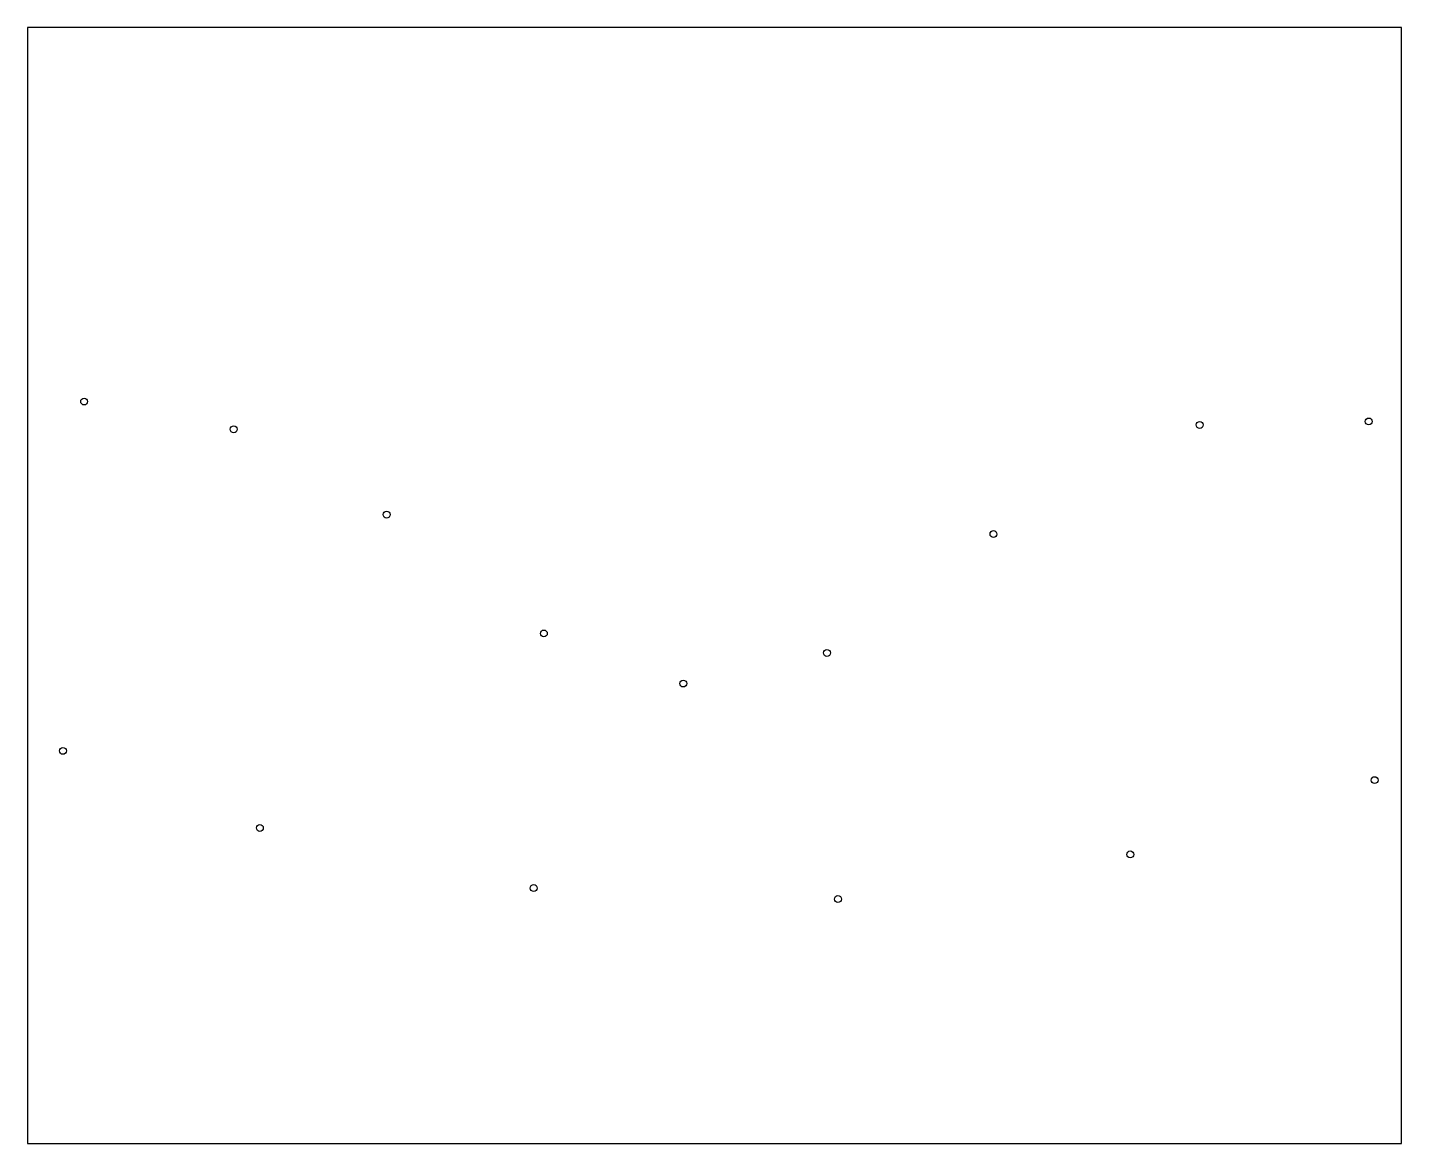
# Model space of a CAD drawing. Extents: x 123 to 1748, y 0 to 650.
# Drawn here: x 948 to 1748, y 0 to 650 of the extents above; entities that cross this region are included whole.
import ezdxf

# ---------------------------------------------------------------- set-up
doc = ezdxf.new("R2010")
doc.units = 0

msp = doc.modelspace()

# ---------------------------------------------------------------- linework, layer by layer
at = {"layer": 'Calque 1'}
for p, q in [((948.312, 650), (948.312, 0.00019)), ((1748.31, 650), (948.312, 650)), ((1748.31, 0.00019), (1748.31, 650)), ((979.27962, 432.15259), (979.436714, 432.931301)), ((979.436866, 431.374038), (979.27962, 432.15259)), ((979.436714, 432.931301), (979.865394, 433.5672)), ((979.865394, 433.5672), (980.501281, 433.995897)), ((980.501281, 433.995897), (981.28, 434.153)), ((981.28, 434.153), (982.058552, 433.99575)), ((981.28, 434.153), (981.28, 434.153)), ((982.058552, 433.99575), (982.694277, 433.567025)), ((982.694277, 433.567025), (983.122834, 432.931184)), ((983.27988, 432.15259), (983.122682, 431.374168)), ((983.122834, 432.931184), (983.27988, 432.15259)), ((979.865581, 430.738312), (979.436866, 431.374038)), ((980.501411, 430.309755), (979.865581, 430.738312)), ((981.28, 430.15271), (980.501411, 430.309755)), ((982.058423, 430.309908), (981.28, 430.15271)), ((982.69409, 430.7385), (982.058423, 430.309908)), ((983.122682, 431.374168), (982.69409, 430.7385)), ((1066.37368, 415.98925), (1066.530796, 416.767802)), ((1066.530796, 416.767802), (1066.9593, 417.403527)), ((1066.9593, 417.403527), (1067.594924, 417.832084)), ((1067.594924, 417.832084), (1068.3734, 417.98913)), ((1068.3734, 417.98913), (1069.151995, 417.831932)), ((1068.3734, 417.98913), (1068.3734, 417.98913)), ((1069.151995, 417.831932), (1069.787891, 417.403339)), ((1069.787891, 417.403339), (1070.216669, 416.767672)), ((1070.216669, 416.767672), (1070.37391, 415.98925)), ((1628.79368, 418.48678), (1628.950796, 419.265201)), ((1628.950682, 417.708182), (1628.79368, 418.48678)), ((1629.379199, 417.072336), (1628.950682, 417.708182)), ((1628.950796, 419.265201), (1629.3793, 419.900874)), ((1630.014886, 416.643609), (1629.379199, 417.072336)), ((1629.3793, 419.900874), (1630.014924, 420.32947)), ((1630.7934, 416.48637), (1630.014886, 416.643609)), ((1630.014924, 420.32947), (1630.7934, 420.48666)), ((1630.7934, 420.48666), (1631.57172, 420.329463)), ((1630.7934, 420.48666), (1630.7934, 420.48666)), ((1631.57183, 416.643621), (1630.7934, 416.48637)), ((1631.57172, 420.329463), (1632.207264, 419.90087)), ((1632.207361, 417.072346), (1631.57183, 416.643621)), ((1632.207264, 419.90087), (1632.635738, 419.265202)), ((1632.635775, 417.708186), (1632.207361, 417.072346)), ((1632.635738, 419.265202), (1632.79285, 418.48678)), ((1632.79285, 418.48678), (1632.635775, 417.708186)), ((1727.20481, 420.52902), (1727.361881, 421.307438)), ((1727.361881, 419.750598), (1727.20481, 420.52902)), ((1727.361881, 421.307438), (1727.790266, 421.943106)), ((1727.790266, 419.11493), (1727.361881, 419.750598)), ((1727.790266, 421.943106), (1728.42572, 422.371701)), ((1728.42572, 418.686337), (1727.790266, 419.11493)), ((1728.42572, 422.371701), (1729.204, 422.5289)), ((1729.204, 418.52914), (1728.42572, 418.686337)), ((1729.204, 422.5289), (1729.982595, 422.371702)), ((1729.204, 422.5289), (1729.204, 422.5289)), ((1729.982595, 418.686337), (1729.204, 418.52914)), ((1729.982595, 422.371702), (1730.618491, 421.943109)), ((1730.618491, 419.11493), (1729.982595, 418.686337)), ((1730.618491, 421.943109), (1731.047269, 421.307442)), ((1731.047269, 419.750597), (1730.618491, 419.11493)), ((1731.047269, 421.307442), (1731.20451, 420.52902)), ((1731.20451, 420.52902), (1731.047269, 419.750597)), ((1066.530796, 415.210698), (1066.37368, 415.98925)), ((1066.9593, 414.574972), (1066.530796, 415.210698)), ((1067.594924, 414.146415), (1066.9593, 414.574972)), ((1068.3734, 413.98937), (1067.594924, 414.146415)), ((1069.151995, 414.146568), (1068.3734, 413.98937)), ((1069.787891, 414.57516), (1069.151995, 414.146568)), ((1070.216669, 415.210827), (1069.787891, 414.57516)), ((1070.37391, 415.98925), (1070.216669, 415.210827)), ((1156.021306, 367.705645), (1156.657214, 368.134237)), ((1156.657214, 368.134237), (1157.4357, 368.29143)), ((1157.4357, 368.29143), (1158.214217, 368.134389)), ((1157.4357, 368.29143), (1157.4357, 368.29143)), ((1158.214217, 368.134389), (1158.84996, 367.705833)), ((1155.43519, 366.29156), (1155.592468, 367.069978)), ((1155.592577, 365.513142), (1155.43519, 366.29156)), ((1155.592468, 367.069978), (1156.021306, 367.705645)), ((1156.021404, 364.877474), (1155.592577, 365.513142)), ((1156.657251, 364.448879), (1156.021404, 364.877474)), ((1157.4357, 364.29168), (1156.657251, 364.448879)), ((1158.214255, 364.448727), (1157.4357, 364.29168)), ((1158.850061, 364.877286), (1158.214255, 364.448727)), ((1158.84996, 367.705833), (1159.278636, 367.070108)), ((1159.27875, 365.513012), (1158.850061, 364.877286)), ((1159.278636, 367.070108), (1159.43595, 366.29156)), ((1159.43595, 366.29156), (1159.27875, 365.513012)), ((1508.73198, 354.97445), (1508.889098, 355.752868)), ((1508.888988, 354.195862), (1508.73198, 354.97445)), ((1509.317506, 353.560025), (1508.888988, 354.195862)), ((1508.889098, 355.752868), (1509.317604, 356.388536)), ((1509.953191, 353.131301), (1509.317506, 353.560025)), ((1509.317604, 356.388536), (1509.953228, 356.817131)), ((1510.7317, 352.97405), (1509.953191, 353.131301)), ((1509.953228, 356.817131), (1510.7317, 356.97433)), ((1510.7317, 356.97433), (1511.510218, 356.817283)), ((1510.7317, 356.97433), (1510.7317, 356.97433)), ((1511.510328, 353.131149), (1510.7317, 352.97405)), ((1511.510218, 356.817283), (1512.145935, 356.388724)), ((1512.146033, 353.559838), (1511.510328, 353.131149)), ((1512.145935, 356.388724), (1512.574532, 355.752998)), ((1512.574568, 354.195733), (1512.146033, 353.559838)), ((1512.574532, 355.752998), (1512.73169, 354.97445)), ((1512.73169, 354.97445), (1512.574568, 354.195733)), ((1246.95799, 297.06015), (1247.115106, 297.838573)), ((1247.115106, 296.281732), (1246.95799, 297.06015)), ((1247.115106, 297.838573), (1247.543609, 298.47424)), ((1247.543609, 295.646064), (1247.115106, 296.281732)), ((1247.543609, 298.47424), (1248.17923, 298.902833)), ((1248.17923, 298.902833), (1248.9577, 299.06003)), ((1248.9577, 299.06003), (1249.736022, 298.902833)), ((1248.9577, 299.06003), (1248.9577, 299.06003)), ((1249.736022, 298.902833), (1250.371569, 298.47424)), ((1250.371569, 298.47424), (1250.800046, 297.838573)), ((1250.800046, 296.281732), (1250.371569, 295.646064)), ((1250.800046, 297.838573), (1250.95716, 297.06015)), ((1250.95716, 297.06015), (1250.800046, 296.281732)), ((1248.17923, 295.217469), (1247.543609, 295.646064)), ((1248.9577, 295.06027), (1248.17923, 295.217469)), ((1249.736022, 295.217469), (1248.9577, 295.06027)), ((1250.371569, 295.646064), (1249.736022, 295.217469)), ((1411.79619, 285.70576), (1411.953431, 286.484308)), ((1411.953431, 284.927208), (1411.79619, 285.70576)), ((1411.953431, 286.484308), (1412.382209, 287.120033)), ((1412.382209, 284.291483), (1411.953431, 284.927208)), ((1412.382209, 287.120033), (1413.018105, 287.548589)), ((1413.018105, 283.862926), (1412.382209, 284.291483)), ((1413.018105, 287.548589), (1413.7967, 287.70563)), ((1413.7967, 283.70588), (1413.018105, 283.862926)), ((1413.7967, 287.70563), (1414.57514, 287.548437)), ((1413.7967, 287.70563), (1413.7967, 287.70563)), ((1414.575176, 283.863078), (1413.7967, 283.70588)), ((1414.57514, 287.548437), (1415.210702, 287.119845)), ((1415.2108, 284.29167), (1414.575176, 283.863078)), ((1415.210702, 287.119845), (1415.639194, 286.484178)), ((1415.639304, 284.927338), (1415.2108, 284.29167)), ((1415.639194, 286.484178), (1415.79642, 285.70576)), ((1415.79642, 285.70576), (1415.639304, 284.927338)), ((1328.14721, 267.91714), (1328.304243, 268.695727)), ((1328.304281, 267.138718), (1328.14721, 267.91714)), ((1328.304243, 268.695727), (1328.732565, 269.33156)), ((1328.732666, 266.50305), (1328.304281, 267.138718)), ((1328.732565, 269.33156), (1329.368007, 269.760281)), ((1329.36812, 266.074458), (1328.732666, 266.50305)), ((1329.368007, 269.760281), (1330.1464, 269.91753)), ((1330.1464, 265.91726), (1329.36812, 266.074458)), ((1330.1464, 269.91753), (1330.925142, 269.760281)), ((1330.1464, 269.91753), (1330.1464, 269.91753)), ((1330.924995, 266.074458), (1330.1464, 265.91726)), ((1331.560891, 266.50305), (1330.924995, 266.074458)), ((1330.925142, 269.760281), (1331.561086, 269.33156)), ((1331.989669, 267.138718), (1331.560891, 266.50305)), ((1331.561086, 269.33156), (1331.989815, 268.695727)), ((1332.14691, 267.91714), (1331.989669, 267.138718)), ((1331.989815, 268.695727), (1332.14691, 267.91714)), ((966.96252, 228.68184), (967.119557, 229.460427)), ((967.11971, 227.903418), (966.96252, 228.68184)), ((967.119557, 229.460427), (967.548115, 230.09626)), ((967.548306, 227.26775), (967.11971, 227.903418)), ((967.548115, 230.09626), (968.183845, 230.524981)), ((968.183979, 226.839158), (967.548306, 227.26775)), ((968.183845, 230.524981), (968.9624, 230.68223)), ((968.9624, 226.68196), (968.183979, 226.839158)), ((968.9624, 230.68223), (969.740952, 230.524981)), ((968.9624, 230.68223), (968.9624, 230.68223)), ((969.740822, 226.839158), (968.9624, 226.68196)), ((970.37649, 227.26775), (969.740822, 226.839158)), ((969.740952, 230.524981), (970.376677, 230.09626)), ((970.805082, 227.903418), (970.37649, 227.26775)), ((970.376677, 230.09626), (970.805234, 229.460427)), ((970.96228, 228.68184), (970.805082, 227.903418)), ((970.805234, 229.460427), (970.96228, 228.68184)), ((1730.64835, 211.63735), (1730.805674, 212.415889)), ((1730.805674, 210.858811), (1730.64835, 211.63735)), ((1730.805674, 212.415889), (1731.234635, 213.051616)), ((1731.234635, 210.223084), (1730.805674, 210.858811)), ((1731.234635, 213.051616), (1731.870716, 213.48018)), ((1731.870716, 209.79452), (1731.234635, 210.223084)), ((1731.870716, 213.48018), (1732.6494, 213.63723)), ((1732.6494, 209.63747), (1731.870716, 209.79452)), ((1732.6494, 213.63723), (1733.427757, 213.480031)), ((1732.6494, 213.63723), (1732.6494, 213.63723)), ((1733.427757, 209.794656), (1732.6494, 209.63747)), ((1733.427757, 213.480031), (1734.06339, 213.051436)), ((1734.06339, 210.223253), (1733.427757, 209.794656)), ((1734.06339, 213.051436), (1734.491956, 212.415768)), ((1734.491956, 210.858928), (1734.06339, 210.223253)), ((1734.491956, 212.415768), (1734.64911, 211.63735)), ((1734.64911, 211.63735), (1734.491956, 210.858928)), ((1081.62742, 183.81274), (1081.784578, 184.591328)), ((1081.784578, 184.591328), (1082.213174, 185.227164)), ((1082.213174, 185.227164), (1082.848887, 185.655885)), ((1082.848887, 185.655885), (1083.6274, 185.81313)), ((1083.6274, 185.81313), (1084.405986, 185.656034)), ((1083.6274, 185.81313), (1083.6274, 185.81313)), ((1084.405986, 185.656034), (1085.041597, 185.227344)), ((1085.041597, 185.227344), (1085.47004, 184.591449)), ((1085.47004, 184.591449), (1085.62712, 183.81274)), ((1081.784578, 183.034322), (1081.62742, 183.81274)), ((1082.213174, 182.398654), (1081.784578, 183.034322)), ((1082.848887, 181.970059), (1082.213174, 182.398654)), ((1083.6274, 181.81286), (1082.848887, 181.970059)), ((1084.405876, 181.969906), (1083.6274, 181.81286)), ((1085.0415, 182.398463), (1084.405876, 181.969906)), ((1085.470004, 183.034188), (1085.0415, 182.398463)), ((1085.62712, 183.81274), (1085.470004, 183.034188)), ((1588.40841, 168.37333), (1588.565568, 169.151922)), ((1588.565568, 167.594912), (1588.40841, 168.37333)), ((1588.565568, 169.151922), (1588.994165, 169.787759)), ((1588.994165, 169.787759), (1589.629882, 170.216481)), ((1589.629882, 170.216481), (1590.4084, 170.37373)), ((1590.4084, 170.37373), (1591.186789, 170.216481)), ((1590.4084, 170.37373), (1590.4084, 170.37373)), ((1591.186789, 170.216481), (1591.822231, 169.787759)), ((1591.822231, 169.787759), (1592.250555, 169.151922)), ((1592.40759, 168.37333), (1592.250519, 167.594912)), ((1592.250555, 169.151922), (1592.40759, 168.37333)), ((1588.994165, 166.959244), (1588.565568, 167.594912)), ((1589.629882, 166.530649), (1588.994165, 166.959244)), ((1590.4084, 166.37345), (1589.629882, 166.530649)), ((1591.18668, 166.530649), (1590.4084, 166.37345)), ((1591.822134, 166.959244), (1591.18668, 166.530649)), ((1592.250519, 167.594912), (1591.822134, 166.959244)), ((1241.05342, 148.80243), (1241.210578, 149.58101)), ((1241.210615, 148.024013), (1241.05342, 148.80243)), ((1241.210578, 149.58101), (1241.639174, 150.216848)), ((1241.639271, 147.388349), (1241.210615, 148.024013)), ((1241.639174, 150.216848), (1242.274887, 150.645577)), ((1242.274997, 146.959757), (1241.639271, 147.388349)), ((1242.274887, 150.645577), (1243.0534, 150.80283)), ((1243.0534, 146.80256), (1242.274997, 146.959757)), ((1243.0534, 150.80283), (1243.831913, 150.645577)), ((1243.0534, 150.80283), (1243.0534, 150.80283)), ((1243.831913, 146.959757), (1243.0534, 146.80256)), ((1243.831913, 150.645577), (1244.467626, 150.216848)), ((1244.467626, 147.388349), (1243.831913, 146.959757)), ((1244.467626, 150.216848), (1244.896222, 149.58101)), ((1244.896222, 148.024013), (1244.467626, 147.388349)), ((1244.896222, 149.58101), (1245.05338, 148.80243)), ((1245.05338, 148.80243), (1244.896222, 148.024013)), ((1418.779006, 143.782806), (1419.414914, 144.211401)), ((1419.414914, 144.211401), (1420.1934, 144.3686)), ((1420.1934, 144.3686), (1420.971762, 144.211401)), ((1420.1934, 144.3686), (1420.1934, 144.3686)), ((1420.971762, 144.211401), (1421.607399, 143.782806)), ((1418.19289, 142.36872), (1418.350168, 143.147138)), ((1418.350277, 141.590302), (1418.19289, 142.36872)), ((1418.350168, 143.147138), (1418.779006, 143.782806)), ((1418.779104, 140.954634), (1418.350277, 141.590302)), ((1419.414951, 140.526039), (1418.779104, 140.954634)), ((1420.1934, 140.36884), (1419.414951, 140.526039)), ((1420.971762, 140.526039), (1420.1934, 140.36884)), ((1421.607399, 140.954634), (1420.971762, 140.526039)), ((1421.607399, 143.782806), (1422.035966, 143.147138)), ((1422.035966, 141.590302), (1421.607399, 140.954634)), ((1422.035966, 143.147138), (1422.19312, 142.36872)), ((1422.19312, 142.36872), (1422.035966, 141.590302)), ((948.312, 0.00019), (1748.31, 0.00019))]:
    msp.add_line(p, q, dxfattribs=at)

doc.saveas('drawing.dxf')
